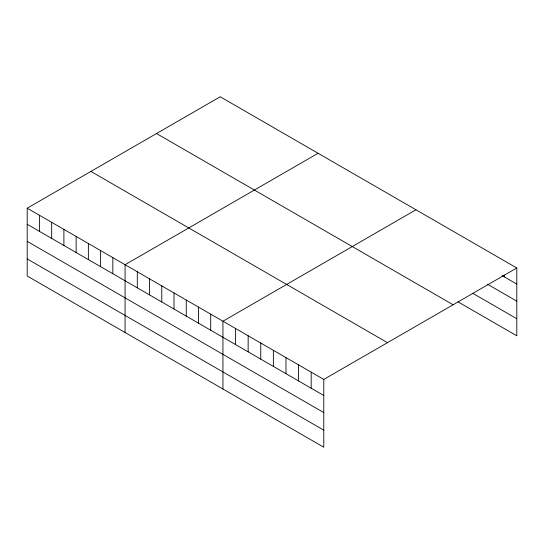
<?xml version="1.0" encoding="UTF-8"?>
<svg xmlns="http://www.w3.org/2000/svg" width="544" height="544" viewBox="0 0 544 544"><rect width="100%" height="100%" fill="white"/><g stroke="black" fill="none" stroke-linecap="round" stroke-linejoin="round"><path stroke-width="0.82" d="M27.2 208.202L323.782 379.433L323.782 447.229L27.2 275.998L27.2 208.202L220.218 96.771L516.8 268.002L516.8 335.798L457.98 301.832M318.09 153.272L125.072 264.71L125.072 332.506M415.963 209.78L222.945 321.218L222.945 389.014M323.782 379.433L516.8 268.002M502.092 275.584L516.8 284.077M487.39 284.165L516.8 301.145M472.682 293.257L516.8 318.73M156.522 133.545L453.104 304.776M90.896 171.428L387.478 342.666M27.2 224.278L323.782 395.508M27.2 241.346L323.782 412.576M27.2 258.93L323.782 430.161M504.193 275.108L504.193 276.801M311.182 372.157L311.182 388.232M298.574 364.881L298.574 380.956M285.967 357.605L285.967 373.68M273.367 350.329L273.367 366.404M260.76 343.046L260.76 359.128M248.152 335.77L248.152 351.846M235.552 328.494L235.552 344.57M210.712 314.153L210.712 330.228M198.478 307.088L198.478 323.163M186.245 300.03L186.245 316.105M174.012 292.964L174.012 309.04M161.772 285.899L161.772 301.974M149.539 278.841L149.539 294.916M137.306 271.776L137.306 287.851M112.839 257.645L112.839 273.72M100.606 250.587L100.606 266.662M88.373 243.522L88.373 259.597M76.14 236.456L76.14 252.532M63.9 229.398L63.9 245.473M51.666 222.333L51.666 238.408M39.433 215.268L39.433 231.343"/></g></svg>
